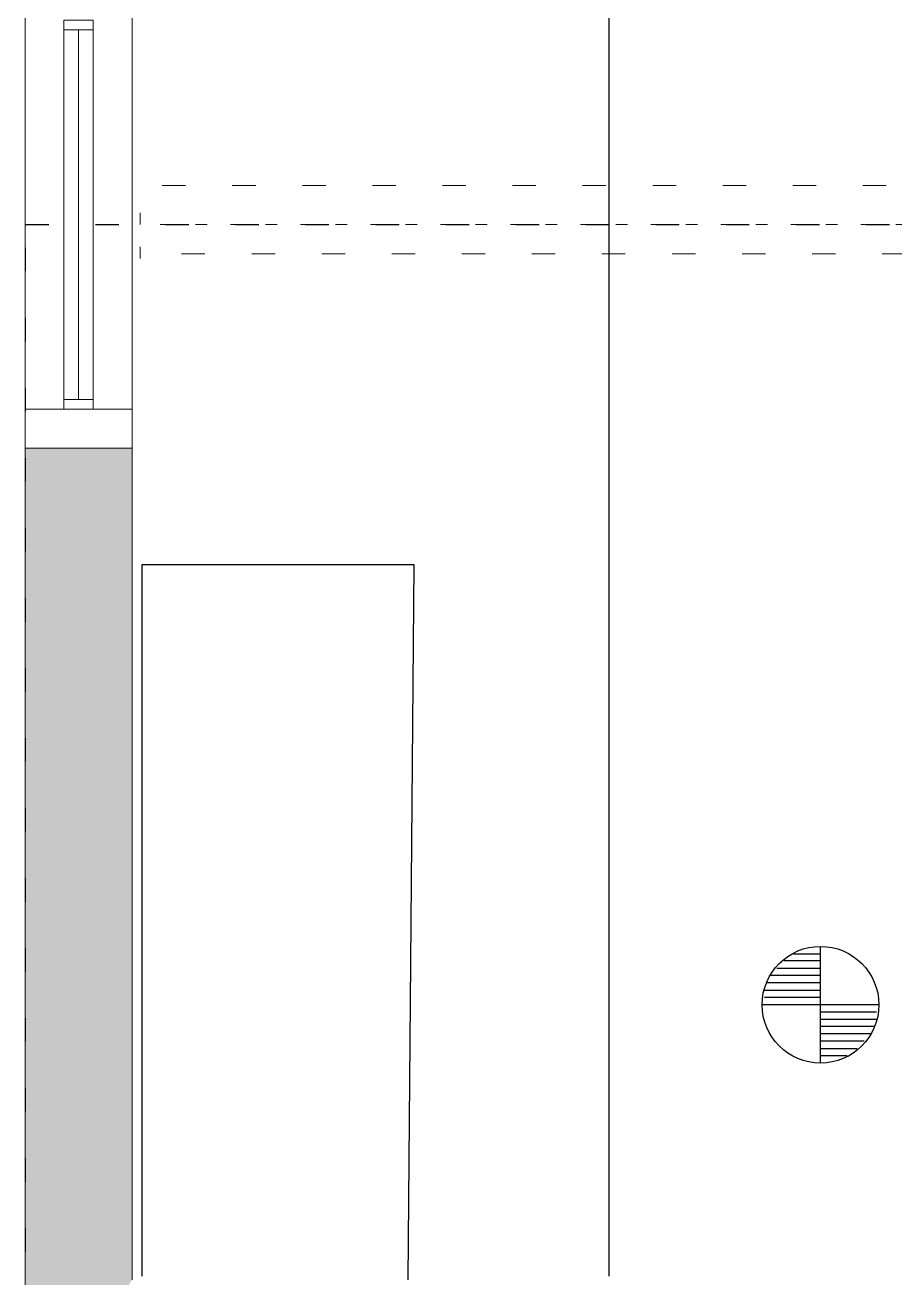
# Model space of a CAD drawing. Header units: inches. Extents: x -28708 to -16583, y 64755 to 66587.
# Drawn here: x -19912 to -19867.3, y 66058.1 to 66122.5 of the extents above; entities that cross this region are included whole.
import ezdxf

# ---------------------------------------------------------------- set-up
doc = ezdxf.new("R2010")
doc.units = ezdxf.units.IN
doc.header["$LTSCALE"] = 20
doc.header["$MEASUREMENT"] = 0
for name, pattern in [('Dashed Medium', [8, 2, -4, 2]), ('Dashed Small', [4, 1, -2, 1]), ('HIDDEN', [0.375, 0.25, -0.125]), ('Solid', [0])]:
    doc.linetypes.add(name, pattern=pattern)
for name, color, linetype in [('CABINETS', 1, 'Continuous'), ('COUNTER TOPS', 2, 'Continuous'), ('ELECTRICAL FIXTURES', 1, 'Continuous'), ('ELEVATION LINES', 8, 'HIDDEN'), ('HATCH', 9, 'Continuous'), ('WALL', 5, 'Continuous'), ('WINDOW', 2, 'Continuous')]:
    doc.layers.add(name, color=color, linetype=linetype)
doc.layers.add('SPWALL_OUTLINE', color=7, linetype='Continuous', lineweight=0)

# ---------------------------------------------------------------- blocks, each defined once
blk = doc.blocks.new('A$C333D1DB0')
at = {"layer": 'ELECTRICAL FIXTURES', "linetype": 'Solid'}
for p, q in [((3, 0), (3, 6)), ((3, 5.25), (1.125, 5.25)), ((1.625, 5.625), (3, 5.625)), ((0.75, 4.875), (3, 4.875)), ((3, 4.125), (0.25, 4.125)), ((3, 4.5), (0.438, 4.5)), ((0.125, 3.75), (3, 3.75)), ((3, 3.375), (0.125, 3.375)), ((6, 3), (0, 3)), ((5.875, 2.625), (3, 2.625)), ((3, 2.25), (5.875, 2.25)), ((5.75, 1.875), (3, 1.875)), ((5.563, 1.5), (3, 1.5)), ((5.25, 1.125), (3, 1.125)), ((3, 0.75), (4.875, 0.75)), ((4.375, 0.375), (3, 0.375))]:
    blk.add_line(p, q, dxfattribs=at)
blk.add_circle((3, 3), 3, dxfattribs=at)
blk = doc.blocks.new('A$C5BAE7CA6')
at = {"layer": 'WALL', "linetype": 'Continuous', "lineweight": 0}
blk.add_hatch(color=9, dxfattribs=at).paths.add_polyline_path([(0, 394.255), (3.958, 395.422), (5.5, 397.755), (5.5, 440.51), (0, 440.51)], flags=0)
at = {"layer": 'CABINETS', "color": 9, "linetype": 'Solid'}
for p, q in [((20, 434.508), (6, 434.508)), ((6, 434.508), (6, 397.942)), ((19.694, 397.755), (20, 434.508))]:
    blk.add_line(p, q, dxfattribs=at)
at = {"layer": 'COUNTER TOPS', "color": 9, "linetype": 'Solid'}
blk.add_line((30.016, 397.942), (30.016, 579.49), dxfattribs=at)
at = {"layer": 'HATCH', "color": 9, "linetype": 'Solid'}
blk.add_solid([(0, 434.755), (5.5, 434.755), (0, 440.255), (5.5, 440.255)], dxfattribs=at)
at = {"layer": 'SPWALL_OUTLINE', "color": 9, "linetype": 'Dashed Small', "ltscale": 0.03}
for p, q in [((5.906, 452.005), (5.906, 453.755)), ((5.906, 450.255), (5.906, 452.005)), ((383.75, 452.005), (6.406, 452.005))]:
    blk.add_line(p, q, dxfattribs=at)
at = {"layer": 'SPWALL_OUTLINE', "color": 9, "linetype": 'Dashed Medium', "ltscale": 0.03}
for p, q in [((188.25, 454.005), (6.406, 454.005)), ((588, 452.005), (6.406, 452.005)), ((383.644, 450.505), (6.406, 450.505))]:
    blk.add_line(p, q, dxfattribs=at)
at = {"layer": 'WALL', "color": 9, "linetype": 'Continuous', "lineweight": 0}
for p, q in [((0, 464.51), (0, 440.51)), ((5.5, 440.51), (5.5, 464.51)), ((5.5, 440.51), (0, 440.51)), ((0, 440.51), (0, 394.255)), ((5.5, 397.755), (5.5, 440.51))]:
    blk.add_line(p, q, dxfattribs=at)
at = {"layer": 'WALL', "color": 9, "linetype": 'Dashed Medium', "ltscale": 0.03}
for p, q in [((0.016, 284), (0.016, 452)), ((0.016, 452), (444.016, 452))]:
    blk.add_line(p, q, dxfattribs=at)
at = {"layer": 'WINDOW', "color": 9, "linetype": 'Continuous', "lineweight": 0}
for p, q in [((3.5, 462.01), (2, 462.01)), ((2.75, 443.01), (2.75, 462.01)), ((3.5, 443.01), (2, 443.01))]:
    blk.add_line(p, q, dxfattribs=at)
for points in [[(3.5, 442.51), (2, 442.51), (2, 462.51), (3.5, 462.51)], [(0, 442.51), (0, 440.51), (5.5, 440.51), (5.5, 442.51)]]:
    blk.add_lwpolyline(points, close=True, dxfattribs=at)

msp = doc.modelspace()

# ---------------------------------------------------------------- block references
at = {"layer": 'ELECTRICAL FIXTURES', "linetype": 'ByBlock', "lineweight": -2}
msp.add_blockref('A$C333D1DB0', (-19874.0805, 66069.1139), dxfattribs=at)
at = {"layer": 'ELEVATION LINES', "color": 6, "linetype": 'ByBlock', "lineweight": -2}
msp.add_blockref('A$C5BAE7CA6', (-19911.9555, 65660.2192), dxfattribs=at)

doc.saveas('drawing.dxf')
